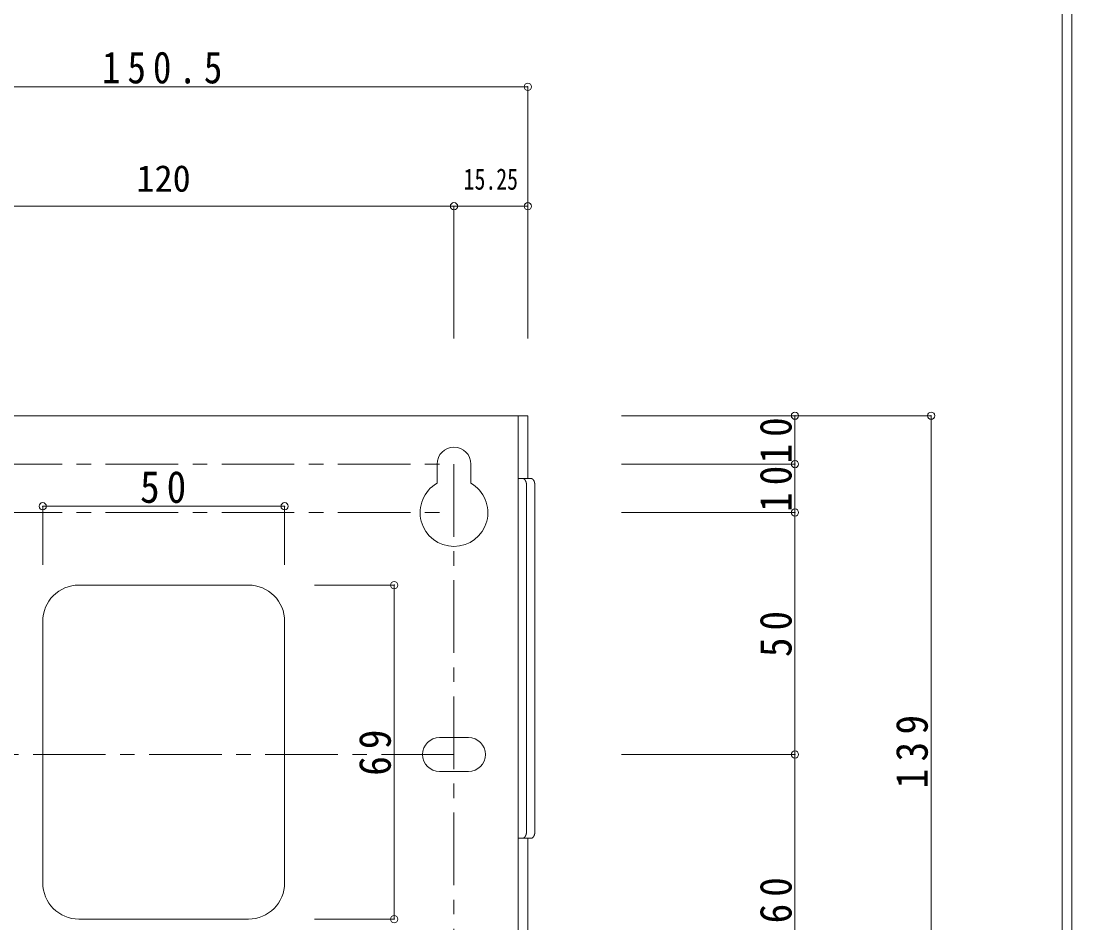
# Model space of a CAD drawing. Units: millimetres at full size, sheet at 1:3. Extents: x -729 to 357, y -331 to 304.
# Drawn here: x 137.6 to 354.8, y -195.2 to -8.8 of the extents above; entities that cross this region are included whole.
import ezdxf
from ezdxf.enums import TextEntityAlignment as Align

# ---------------------------------------------------------------- set-up
doc = ezdxf.new("R2010")
doc.units = ezdxf.units.MM
doc.header["$LTSCALE"] = 3
doc.header["$PDMODE"] = 32
doc.header["$PDSIZE"] = 1.5
doc.linetypes.add('CHAIN1', pattern=[8, 5, -1, 1, -1])
doc.layers.add('2-0', color=3, linetype='Continuous', lineweight=20)
doc.layers.add('F-0', color=7, linetype='Continuous', lineweight=9)
doc.styles.add('ＭＳ ゴシック', font='')
doc.styles.get('ＭＳ ゴシック').set_extended_font_data('MS Gothic')

msp = doc.modelspace()

# ---------------------------------------------------------------- linework, layer by layer
at = {"layer": '2-0', "color": 4, "lineweight": 5}
for p, q in [((91.874, -22.424), (242.374, -22.424)), ((242.374, -22.424), (242.374, -47.1)), ((107.124, -47.1), (227.124, -47.1)), ((227.124, -47.1), (227.124, -74.441)), ((227.124, -47.1), (242.374, -47.1)), ((242.374, -47.1), (242.374, -74.441)), ((325.731, -90.365), (261.772, -90.365)), ((297.592, -90.365), (261.772, -90.365)), ((297.592, -100.365), (297.592, -90.365)), ((325.731, -229.365), (325.731, -90.365)), ((297.592, -100.365), (261.772, -100.365)), ((297.592, -100.365), (261.772, -100.365)), ((297.592, -110.365), (297.592, -100.365)), ((142.124, -109.079), (142.124, -121.166)), ((142.124, -109.079), (192.124, -109.079)), ((192.124, -109.079), (192.124, -121.166)), ((297.592, -110.365), (261.772, -110.365)), ((297.592, -160.365), (297.592, -110.365)), ((214.76, -125.365), (198.313, -125.365)), ((214.76, -194.365), (214.76, -125.365)), ((297.592, -160.365), (261.772, -160.365)), ((297.592, -160.365), (261.772, -160.365)), ((297.592, -220.365), (297.592, -160.365)), ((214.76, -194.365), (198.313, -194.365))]:
    msp.add_line(p, q, dxfattribs=at)
at = {"layer": '2-0'}
for p, q in [((91.874, -90.365), (242.374, -90.365)), ((240.374, -229.365), (240.374, -90.365)), ((242.374, -90.365), (242.374, -103.365)), ((223.624, -100.365), (223.624, -104.302)), ((230.624, -104.302), (230.624, -100.365)), ((243.106, -103.365), (240.374, -103.365)), ((242.124, -176.142), (242.124, -104.865)), ((243.856, -176.142), (243.856, -104.865)), ((184.624, -125.365), (149.624, -125.365)), ((142.124, -132.865), (142.124, -186.865)), ((192.124, -186.865), (192.124, -132.865)), ((230.124, -156.865), (224.124, -156.865)), ((224.124, -163.865), (230.124, -163.865)), ((240.374, -177.642), (243.106, -177.642)), ((242.374, -207.165), (242.374, -177.642)), ((149.624, -194.365), (184.624, -194.365))]:
    msp.add_line(p, q, dxfattribs=at)
at = {"layer": '2-0', "color": 4, "linetype": 'CHAIN1', "lineweight": 5}
for p, q in [((107.124, -100.365), (227.124, -100.365)), ((227.124, -100.365), (227.124, -220.365)), ((107.124, -110.365), (227.124, -110.365)), ((227.124, -160.365), (107.124, -160.365))]:
    msp.add_line(p, q, dxfattribs=at)
at = {"layer": '2-0', "color": 7, "lineweight": 9}
msp.add_lwpolyline([(-168.159, 301.631), (352.841, 301.631), (352.841, -302.299)], dxfattribs=at)
at = {"layer": '2-0'}
for points in [[(241.52, -103.394), (241.514, -103.392), (241.506, -103.39), (241.5, -103.386), (241.494, -103.384), (241.486, -103.382), (241.48, -103.38), (241.472, -103.378), (241.466, -103.376), (241.458, -103.374), (241.452, -103.372), (241.444, -103.372), (241.438, -103.37), (241.43, -103.368), (241.424, -103.368), (241.416, -103.366), (241.41, -103.366), (241.402, -103.366), (241.396, -103.364), (241.388, -103.364), (241.382, -103.364), (241.374, -103.364)], [(241.746, -103.56), (241.74, -103.554), (241.736, -103.55), (241.73, -103.544), (241.726, -103.538), (241.722, -103.534), (241.716, -103.528), (241.712, -103.524), (241.706, -103.518), (241.702, -103.514), (241.696, -103.508), (241.69, -103.504), (241.686, -103.498), (241.68, -103.494), (241.674, -103.49), (241.67, -103.484), (241.664, -103.48), (241.658, -103.476), (241.652, -103.472), (241.646, -103.466), (241.64, -103.462), (241.634, -103.458), (241.628, -103.454), (241.622, -103.45), (241.616, -103.446), (241.61, -103.442), (241.604, -103.438), (241.598, -103.434), (241.592, -103.43), (241.586, -103.426), (241.58, -103.422), (241.574, -103.42), (241.566, -103.416), (241.56, -103.412), (241.554, -103.41), (241.548, -103.406), (241.54, -103.402), (241.534, -103.4), (241.528, -103.398), (241.52, -103.394)], [(241.898, -103.79), (241.894, -103.784), (241.89, -103.776), (241.888, -103.77), (241.884, -103.764), (241.88, -103.758), (241.878, -103.752), (241.874, -103.746), (241.87, -103.74), (241.866, -103.734), (241.864, -103.728), (241.86, -103.722), (241.856, -103.716), (241.852, -103.708), (241.848, -103.702), (241.846, -103.696), (241.842, -103.69), (241.838, -103.684), (241.834, -103.678), (241.83, -103.672), (241.826, -103.666), (241.822, -103.662), (241.818, -103.656), (241.814, -103.65), (241.81, -103.644), (241.806, -103.638), (241.802, -103.632), (241.798, -103.626), (241.794, -103.62), (241.79, -103.614), (241.786, -103.61), (241.78, -103.604), (241.776, -103.598), (241.772, -103.592), (241.768, -103.586), (241.764, -103.582), (241.758, -103.576), (241.754, -103.57), (241.75, -103.566), (241.746, -103.56)], [(242.004, -104.046), (242, -104.038), (241.998, -104.032), (241.996, -104.024), (241.994, -104.018), (241.992, -104.012), (241.99, -104.004), (241.988, -103.998), (241.984, -103.992), (241.982, -103.984), (241.98, -103.978), (241.978, -103.972), (241.974, -103.964), (241.972, -103.958), (241.97, -103.952), (241.968, -103.944), (241.964, -103.938), (241.962, -103.932), (241.96, -103.926), (241.956, -103.918), (241.954, -103.912), (241.952, -103.906), (241.948, -103.898), (241.946, -103.892), (241.944, -103.886), (241.94, -103.88), (241.938, -103.872), (241.934, -103.866), (241.932, -103.86), (241.928, -103.854), (241.926, -103.846), (241.922, -103.84), (241.92, -103.834), (241.916, -103.828), (241.914, -103.822), (241.91, -103.814), (241.908, -103.808), (241.904, -103.802), (241.9, -103.796), (241.898, -103.79)], [(242.072, -104.314), (242.07, -104.306), (242.07, -104.3), (242.068, -104.292), (242.066, -104.286), (242.064, -104.278), (242.064, -104.272), (242.062, -104.266), (242.06, -104.258), (242.058, -104.252), (242.058, -104.244), (242.056, -104.238), (242.054, -104.23), (242.052, -104.224), (242.05, -104.216), (242.05, -104.21), (242.048, -104.202), (242.046, -104.196), (242.044, -104.188), (242.042, -104.182), (242.04, -104.176), (242.038, -104.168), (242.038, -104.162), (242.036, -104.154), (242.034, -104.148), (242.032, -104.14), (242.03, -104.134), (242.028, -104.126), (242.026, -104.12), (242.024, -104.114), (242.022, -104.106), (242.02, -104.1), (242.018, -104.092), (242.016, -104.086), (242.014, -104.08), (242.012, -104.072), (242.01, -104.066), (242.008, -104.058), (242.006, -104.052), (242.004, -104.046)], [(243.106, -103.364), (243.114, -103.364), (243.12, -103.364), (243.128, -103.364), (243.134, -103.366), (243.142, -103.366), (243.148, -103.366), (243.156, -103.368), (243.162, -103.368), (243.17, -103.37), (243.176, -103.372), (243.184, -103.372), (243.19, -103.374), (243.198, -103.376), (243.204, -103.378), (243.212, -103.38), (243.218, -103.382), (243.226, -103.384), (243.232, -103.386), (243.24, -103.39), (243.246, -103.392), (243.252, -103.394), (243.26, -103.398), (243.266, -103.4), (243.272, -103.402), (243.28, -103.406), (243.286, -103.41), (243.292, -103.412), (243.298, -103.416), (243.306, -103.42), (243.312, -103.422), (243.318, -103.426), (243.324, -103.43), (243.33, -103.434), (243.336, -103.438), (243.342, -103.442), (243.348, -103.446), (243.356, -103.45), (243.36, -103.454), (243.366, -103.458)], [(243.366, -103.458), (243.372, -103.462), (243.378, -103.466), (243.384, -103.472), (243.39, -103.476), (243.396, -103.48), (243.402, -103.484), (243.406, -103.49), (243.412, -103.494), (243.418, -103.498), (243.422, -103.504), (243.428, -103.508), (243.434, -103.514), (243.438, -103.518), (243.444, -103.524), (243.448, -103.528), (243.454, -103.534), (243.458, -103.538), (243.462, -103.544), (243.468, -103.55), (243.472, -103.554), (243.478, -103.56), (243.482, -103.566), (243.486, -103.57), (243.49, -103.576), (243.496, -103.582), (243.5, -103.586), (243.504, -103.592), (243.508, -103.598), (243.512, -103.604), (243.518, -103.61), (243.522, -103.614), (243.526, -103.62), (243.53, -103.626), (243.534, -103.632), (243.538, -103.638), (243.542, -103.644), (243.546, -103.65), (243.55, -103.656), (243.554, -103.662)], [(243.554, -103.662), (243.558, -103.666), (243.562, -103.672), (243.566, -103.678), (243.57, -103.684), (243.574, -103.69), (243.578, -103.696), (243.58, -103.702), (243.584, -103.708), (243.588, -103.716), (243.592, -103.722), (243.596, -103.728), (243.598, -103.734), (243.602, -103.74), (243.606, -103.746), (243.61, -103.752), (243.612, -103.758), (243.616, -103.764), (243.62, -103.77), (243.622, -103.776), (243.626, -103.784), (243.63, -103.79), (243.632, -103.796), (243.636, -103.802), (243.64, -103.808), (243.642, -103.814), (243.646, -103.822), (243.648, -103.828), (243.652, -103.834), (243.654, -103.84), (243.658, -103.846), (243.66, -103.854), (243.664, -103.86), (243.666, -103.866), (243.67, -103.872), (243.672, -103.88), (243.676, -103.886), (243.678, -103.892), (243.68, -103.898), (243.684, -103.906)], [(243.684, -103.906), (243.686, -103.912), (243.688, -103.918), (243.692, -103.926), (243.694, -103.932), (243.696, -103.938), (243.7, -103.944), (243.702, -103.952), (243.704, -103.958), (243.706, -103.964), (243.71, -103.972), (243.712, -103.978), (243.714, -103.984), (243.716, -103.992), (243.72, -103.998), (243.722, -104.004), (243.724, -104.012), (243.726, -104.018), (243.728, -104.024), (243.73, -104.032), (243.732, -104.038), (243.736, -104.046), (243.738, -104.052), (243.74, -104.058), (243.742, -104.066), (243.744, -104.072), (243.746, -104.08), (243.748, -104.086), (243.75, -104.092), (243.752, -104.1), (243.754, -104.106), (243.756, -104.114), (243.758, -104.12), (243.76, -104.126), (243.762, -104.134), (243.764, -104.14), (243.766, -104.148), (243.768, -104.154), (243.77, -104.162), (243.77, -104.168)], [(243.77, -104.168), (243.772, -104.176), (243.774, -104.182), (243.776, -104.188), (243.778, -104.196), (243.78, -104.202), (243.782, -104.21), (243.782, -104.216), (243.784, -104.224), (243.786, -104.23), (243.788, -104.238), (243.79, -104.244), (243.79, -104.252), (243.792, -104.258), (243.794, -104.266), (243.796, -104.272), (243.796, -104.278), (243.798, -104.286), (243.8, -104.292), (243.802, -104.3), (243.802, -104.306), (243.804, -104.314), (243.806, -104.32), (243.806, -104.328), (243.808, -104.334), (243.81, -104.342), (243.81, -104.348), (243.812, -104.356), (243.814, -104.362), (243.814, -104.37), (243.816, -104.376), (243.816, -104.384), (243.818, -104.39), (243.82, -104.398), (243.82, -104.404), (243.822, -104.412), (243.822, -104.418), (243.824, -104.426), (243.824, -104.432), (243.826, -104.44)], [(242.112, -104.588), (242.11, -104.58), (242.11, -104.574), (242.11, -104.566), (242.108, -104.56), (242.108, -104.552), (242.108, -104.546), (242.106, -104.538), (242.106, -104.532), (242.104, -104.524), (242.104, -104.518), (242.104, -104.51), (242.102, -104.504), (242.102, -104.496), (242.1, -104.49), (242.1, -104.482), (242.098, -104.476), (242.098, -104.468), (242.096, -104.462), (242.096, -104.454), (242.094, -104.446), (242.094, -104.44), (242.092, -104.432), (242.092, -104.426), (242.09, -104.418), (242.09, -104.412), (242.088, -104.404), (242.088, -104.398), (242.086, -104.39), (242.084, -104.384), (242.084, -104.376), (242.082, -104.37), (242.082, -104.362), (242.08, -104.356), (242.078, -104.348), (242.078, -104.342), (242.076, -104.334), (242.074, -104.328), (242.074, -104.32), (242.072, -104.314)], [(242.124, -104.864), (242.124, -104.858), (242.124, -104.85), (242.124, -104.842), (242.124, -104.836), (242.124, -104.828), (242.124, -104.822), (242.124, -104.814), (242.124, -104.808), (242.124, -104.8), (242.124, -104.794), (242.124, -104.786), (242.124, -104.78), (242.122, -104.772), (242.122, -104.764), (242.122, -104.758), (242.122, -104.75), (242.122, -104.744), (242.122, -104.736), (242.122, -104.73), (242.12, -104.722), (242.12, -104.716), (242.12, -104.708), (242.12, -104.702), (242.12, -104.694), (242.12, -104.686), (242.118, -104.68), (242.118, -104.672), (242.118, -104.666), (242.118, -104.658), (242.116, -104.652), (242.116, -104.644), (242.116, -104.638), (242.116, -104.63), (242.114, -104.624), (242.114, -104.616), (242.114, -104.61), (242.112, -104.602), (242.112, -104.596), (242.112, -104.588)], [(243.826, -104.44), (243.826, -104.446), (243.828, -104.454), (243.828, -104.462), (243.83, -104.468), (243.83, -104.476), (243.832, -104.482), (243.832, -104.49), (243.834, -104.496), (243.834, -104.504), (243.836, -104.51), (243.836, -104.518), (243.836, -104.524), (243.838, -104.532), (243.838, -104.538), (243.84, -104.546), (243.84, -104.552), (243.84, -104.56), (243.842, -104.566), (243.842, -104.574), (243.842, -104.58), (243.844, -104.588), (243.844, -104.596), (243.844, -104.602), (243.846, -104.61), (243.846, -104.616), (243.846, -104.624), (243.848, -104.63), (243.848, -104.638), (243.848, -104.644), (243.848, -104.652), (243.85, -104.658), (243.85, -104.666), (243.85, -104.672), (243.85, -104.68), (243.852, -104.686), (243.852, -104.694), (243.852, -104.702), (243.852, -104.708), (243.852, -104.716)], [(243.852, -104.716), (243.852, -104.722), (243.854, -104.73), (243.854, -104.736), (243.854, -104.744), (243.854, -104.75), (243.854, -104.758), (243.854, -104.764), (243.854, -104.772), (243.856, -104.78), (243.856, -104.786), (243.856, -104.794), (243.856, -104.8), (243.856, -104.808), (243.856, -104.814), (243.856, -104.822), (243.856, -104.828), (243.856, -104.836), (243.856, -104.842), (243.856, -104.85), (243.856, -104.858), (243.856, -104.864)], [(241.52, -177.592), (241.514, -177.594), (241.508, -177.596), (241.5, -177.6), (241.494, -177.602), (241.486, -177.604), (241.48, -177.606), (241.472, -177.608), (241.466, -177.61), (241.458, -177.612), (241.452, -177.612), (241.444, -177.614), (241.438, -177.616), (241.43, -177.618), (241.424, -177.618), (241.416, -177.62), (241.41, -177.62), (241.402, -177.62), (241.396, -177.622), (241.388, -177.622), (241.382, -177.622), (241.374, -177.622)], [(241.746, -177.426), (241.74, -177.432), (241.736, -177.436), (241.73, -177.442), (241.726, -177.448), (241.722, -177.452), (241.716, -177.458), (241.712, -177.462), (241.706, -177.468), (241.702, -177.472), (241.696, -177.478), (241.69, -177.482), (241.686, -177.486), (241.68, -177.492), (241.674, -177.496), (241.67, -177.502), (241.664, -177.506), (241.658, -177.51), (241.652, -177.514), (241.646, -177.52), (241.64, -177.524), (241.634, -177.528), (241.628, -177.532), (241.624, -177.536), (241.616, -177.54), (241.61, -177.544), (241.604, -177.548), (241.598, -177.552), (241.592, -177.556), (241.586, -177.56), (241.58, -177.564), (241.574, -177.566), (241.566, -177.57), (241.56, -177.574), (241.554, -177.576), (241.548, -177.58), (241.54, -177.582), (241.534, -177.586), (241.528, -177.588), (241.52, -177.592)], [(241.898, -177.196), (241.894, -177.202), (241.89, -177.208), (241.888, -177.216), (241.884, -177.222), (241.88, -177.228), (241.878, -177.234), (241.874, -177.24), (241.87, -177.246), (241.866, -177.252), (241.864, -177.258), (241.86, -177.264), (241.856, -177.27), (241.852, -177.276), (241.848, -177.282), (241.846, -177.288), (241.842, -177.296), (241.838, -177.302), (241.834, -177.306), (241.83, -177.312), (241.826, -177.318), (241.822, -177.324), (241.818, -177.33), (241.814, -177.336), (241.81, -177.342), (241.806, -177.348), (241.802, -177.354), (241.798, -177.36), (241.794, -177.366), (241.79, -177.372), (241.786, -177.376), (241.78, -177.382), (241.776, -177.388), (241.772, -177.394), (241.768, -177.4), (241.764, -177.404), (241.758, -177.41), (241.754, -177.416), (241.75, -177.42), (241.746, -177.426)], [(242.004, -176.94), (242, -176.948), (241.998, -176.954), (241.996, -176.96), (241.994, -176.968), (241.992, -176.974), (241.99, -176.982), (241.988, -176.988), (241.984, -176.994), (241.982, -177.002), (241.98, -177.008), (241.978, -177.014), (241.974, -177.022), (241.972, -177.028), (241.97, -177.034), (241.968, -177.04), (241.964, -177.048), (241.962, -177.054), (241.96, -177.06), (241.956, -177.068), (241.954, -177.074), (241.952, -177.08), (241.948, -177.086), (241.946, -177.094), (241.944, -177.1), (241.94, -177.106), (241.938, -177.114), (241.934, -177.12), (241.932, -177.126), (241.928, -177.132), (241.926, -177.138), (241.922, -177.146), (241.92, -177.152), (241.916, -177.158), (241.914, -177.164), (241.91, -177.17), (241.908, -177.178), (241.904, -177.184), (241.9, -177.19), (241.898, -177.196)], [(242.072, -176.672), (242.07, -176.678), (242.07, -176.686), (242.068, -176.692), (242.066, -176.7), (242.064, -176.706), (242.064, -176.714), (242.062, -176.72), (242.06, -176.728), (242.058, -176.734), (242.058, -176.742), (242.056, -176.748), (242.054, -176.756), (242.052, -176.762), (242.05, -176.77), (242.05, -176.776), (242.048, -176.784), (242.046, -176.79), (242.044, -176.798), (242.042, -176.804), (242.04, -176.81), (242.038, -176.818), (242.038, -176.824), (242.036, -176.832), (242.034, -176.838), (242.032, -176.846), (242.03, -176.852), (242.028, -176.858), (242.026, -176.866), (242.024, -176.872), (242.022, -176.88), (242.02, -176.886), (242.018, -176.894), (242.016, -176.9), (242.014, -176.906), (242.012, -176.914), (242.01, -176.92), (242.008, -176.928), (242.006, -176.934), (242.004, -176.94)], [(242.112, -176.398), (242.11, -176.404), (242.11, -176.412), (242.11, -176.42), (242.108, -176.426), (242.108, -176.434), (242.108, -176.44), (242.106, -176.448), (242.106, -176.454), (242.104, -176.462), (242.104, -176.468), (242.104, -176.476), (242.102, -176.482), (242.102, -176.49), (242.1, -176.496), (242.1, -176.504), (242.098, -176.51), (242.098, -176.518), (242.096, -176.524), (242.096, -176.532), (242.094, -176.538), (242.094, -176.546), (242.092, -176.552), (242.092, -176.56), (242.09, -176.568), (242.09, -176.574), (242.088, -176.582), (242.088, -176.588), (242.086, -176.596), (242.084, -176.602), (242.084, -176.61), (242.082, -176.616), (242.082, -176.624), (242.08, -176.63), (242.078, -176.638), (242.078, -176.644), (242.076, -176.652), (242.074, -176.658), (242.074, -176.666), (242.072, -176.672)], [(242.124, -176.122), (242.124, -176.128), (242.124, -176.136), (242.124, -176.142), (242.124, -176.15), (242.124, -176.158), (242.124, -176.164), (242.124, -176.172), (242.124, -176.178), (242.124, -176.186), (242.124, -176.192), (242.124, -176.2), (242.124, -176.206), (242.122, -176.214), (242.122, -176.22), (242.122, -176.228), (242.122, -176.236), (242.122, -176.242), (242.122, -176.25), (242.122, -176.256), (242.12, -176.264), (242.12, -176.27), (242.12, -176.278), (242.12, -176.284), (242.12, -176.292), (242.12, -176.298), (242.118, -176.306), (242.118, -176.314), (242.118, -176.32), (242.118, -176.328), (242.116, -176.334), (242.116, -176.342), (242.116, -176.348), (242.116, -176.356), (242.114, -176.362), (242.114, -176.37), (242.114, -176.376), (242.112, -176.384), (242.112, -176.39), (242.112, -176.398)], [(243.252, -177.612), (243.246, -177.614), (243.24, -177.616), (243.232, -177.62), (243.226, -177.622), (243.218, -177.624), (243.212, -177.626), (243.204, -177.628), (243.198, -177.63), (243.19, -177.632), (243.184, -177.632), (243.176, -177.634), (243.17, -177.636), (243.162, -177.638), (243.156, -177.638), (243.148, -177.64), (243.142, -177.64), (243.134, -177.64), (243.128, -177.642), (243.12, -177.642), (243.114, -177.642), (243.106, -177.642)], [(243.478, -177.446), (243.472, -177.452), (243.468, -177.456), (243.462, -177.462), (243.458, -177.468), (243.454, -177.472), (243.448, -177.478), (243.444, -177.482), (243.438, -177.488), (243.434, -177.492), (243.428, -177.498), (243.422, -177.502), (243.418, -177.506), (243.412, -177.512), (243.406, -177.516), (243.402, -177.522), (243.396, -177.526), (243.39, -177.53), (243.384, -177.534), (243.378, -177.54), (243.372, -177.544), (243.366, -177.548), (243.36, -177.552), (243.356, -177.556), (243.348, -177.56), (243.342, -177.564), (243.336, -177.568), (243.33, -177.572), (243.324, -177.576), (243.318, -177.58), (243.312, -177.584), (243.306, -177.586), (243.298, -177.59), (243.292, -177.594), (243.286, -177.596), (243.28, -177.6), (243.272, -177.602), (243.266, -177.606), (243.26, -177.608), (243.252, -177.612)], [(243.63, -177.216), (243.626, -177.222), (243.622, -177.228), (243.62, -177.236), (243.616, -177.242), (243.612, -177.248), (243.61, -177.254), (243.606, -177.26), (243.602, -177.266), (243.598, -177.272), (243.596, -177.278), (243.592, -177.284), (243.588, -177.29), (243.584, -177.296), (243.58, -177.302), (243.578, -177.308), (243.574, -177.316), (243.57, -177.322), (243.566, -177.326), (243.562, -177.332), (243.558, -177.338), (243.554, -177.344), (243.55, -177.35), (243.546, -177.356), (243.542, -177.362), (243.538, -177.368), (243.534, -177.374), (243.53, -177.38), (243.526, -177.386), (243.522, -177.392), (243.518, -177.396), (243.512, -177.402), (243.508, -177.408), (243.504, -177.414), (243.5, -177.42), (243.496, -177.424), (243.49, -177.43), (243.486, -177.436), (243.482, -177.44), (243.478, -177.446)], [(243.736, -176.96), (243.732, -176.968), (243.73, -176.974), (243.728, -176.98), (243.726, -176.988), (243.724, -176.994), (243.722, -177.002), (243.72, -177.008), (243.716, -177.014), (243.714, -177.022), (243.712, -177.028), (243.71, -177.034), (243.706, -177.042), (243.704, -177.048), (243.702, -177.054), (243.7, -177.06), (243.696, -177.068), (243.694, -177.074), (243.692, -177.08), (243.688, -177.088), (243.686, -177.094), (243.684, -177.1), (243.68, -177.106), (243.678, -177.114), (243.676, -177.12), (243.672, -177.126), (243.67, -177.134), (243.666, -177.14), (243.664, -177.146), (243.66, -177.152), (243.658, -177.158), (243.654, -177.166), (243.652, -177.172), (243.648, -177.178), (243.646, -177.184), (243.642, -177.19), (243.64, -177.198), (243.636, -177.204), (243.632, -177.21), (243.63, -177.216)], [(243.804, -176.692), (243.802, -176.698), (243.802, -176.706), (243.8, -176.712), (243.798, -176.72), (243.796, -176.726), (243.796, -176.734), (243.794, -176.74), (243.792, -176.748), (243.79, -176.754), (243.79, -176.762), (243.788, -176.768), (243.786, -176.776), (243.784, -176.782), (243.782, -176.79), (243.782, -176.796), (243.78, -176.804), (243.778, -176.81), (243.776, -176.818), (243.774, -176.824), (243.772, -176.83), (243.77, -176.838), (243.77, -176.844), (243.768, -176.852), (243.766, -176.858), (243.764, -176.866), (243.762, -176.872), (243.76, -176.878), (243.758, -176.886), (243.756, -176.892), (243.754, -176.9), (243.752, -176.906), (243.75, -176.914), (243.748, -176.92), (243.746, -176.926), (243.744, -176.934), (243.742, -176.94), (243.74, -176.948), (243.738, -176.954), (243.736, -176.96)], [(243.844, -176.418), (243.842, -176.424), (243.842, -176.432), (243.842, -176.44), (243.84, -176.446), (243.84, -176.454), (243.84, -176.46), (243.838, -176.468), (243.838, -176.474), (243.836, -176.482), (243.836, -176.488), (243.836, -176.496), (243.834, -176.502), (243.834, -176.51), (243.832, -176.516), (243.832, -176.524), (243.83, -176.53), (243.83, -176.538), (243.828, -176.544), (243.828, -176.552), (243.826, -176.558), (243.826, -176.566), (243.824, -176.572), (243.824, -176.58), (243.822, -176.588), (243.822, -176.594), (243.82, -176.602), (243.82, -176.608), (243.818, -176.616), (243.816, -176.622), (243.816, -176.63), (243.814, -176.636), (243.814, -176.644), (243.812, -176.65), (243.81, -176.658), (243.81, -176.664), (243.808, -176.672), (243.806, -176.678), (243.806, -176.686), (243.804, -176.692)], [(243.856, -176.142), (243.856, -176.148), (243.856, -176.156), (243.856, -176.162), (243.856, -176.17), (243.856, -176.178), (243.856, -176.184), (243.856, -176.192), (243.856, -176.198), (243.856, -176.206), (243.856, -176.212), (243.856, -176.22), (243.856, -176.226), (243.854, -176.234), (243.854, -176.24), (243.854, -176.248), (243.854, -176.256), (243.854, -176.262), (243.854, -176.27), (243.854, -176.276), (243.852, -176.284), (243.852, -176.29), (243.852, -176.298), (243.852, -176.304), (243.852, -176.312), (243.852, -176.318), (243.85, -176.326), (243.85, -176.334), (243.85, -176.34), (243.85, -176.348), (243.848, -176.354), (243.848, -176.362), (243.848, -176.368), (243.848, -176.376), (243.846, -176.382), (243.846, -176.39), (243.846, -176.396), (243.844, -176.404), (243.844, -176.41), (243.844, -176.418)]]:
    msp.add_lwpolyline(points, dxfattribs=at)
for centre, radius, start, end in [((227.124, -100.365), 3.5, 0, 180), ((227.124, -110.365), 7, 120, 60), ((149.624, -132.865), 7.5, 90, 180), ((184.624, -132.865), 7.5, 0, 90), ((224.124, -160.365), 3.5, 90, 270), ((230.124, -160.365), 3.5, 270, 90), ((149.624, -186.865), 7.5, 180, 270), ((184.624, -186.865), 7.5, 270, 0)]:
    msp.add_arc(centre, radius, start, end, dxfattribs=at)
at = {"layer": '2-0', "color": 6}
for p in [(242.374, -22.424), (227.124, -47.1), (242.374, -47.1), (297.592, -90.365), (325.731, -90.365), (297.592, -100.365), (142.124, -109.079), (192.124, -109.079), (297.592, -110.365), (214.76, -125.365), (297.592, -160.365), (214.76, -194.365)]:
    msp.add_point(p, dxfattribs=at)
at = {"layer": 'F-0'}
msp.add_lwpolyline([(-729.172, 303.631), (354.841, 303.631), (354.841, -304.299)], dxfattribs=at)

# ---------------------------------------------------------------- texts
at = {"layer": '2-0', "color": 7, "style": 'ＭＳ ゴシック'}
msp.add_text('120', height=5.499, dxfattribs=at).set_placement((161.499, -45.75), align=Align.BOTTOM_LEFT)
at = {"layer": '2-0', "color": 7, "style": 'ＭＳ ゴシック', "width": 0.75}
msp.add_text('15.25', height=4.399, dxfattribs=at).set_placement((229.124, -45), align=Align.BOTTOM_LEFT)
at = {"layer": '2-0', "color": 7, "char_height": 6.598, "attachment_point": 7, "style": 'ＭＳ ゴシック'}
for s, insert in [('\\T1.38;\\W0.85;150.5', (154.374, -21.824)), ('\\T1.36;\\W0.9;50', (162.249, -108.479))]:
    msp.add_mtext(s, dxfattribs=dict(at, insert=insert))
at = {"layer": '2-0', "color": 7, "char_height": 6.598, "attachment_point": 7, "rotation": 90, "style": 'ＭＳ ゴシック'}
for s, insert in [('\\T1.36;\\W0.9;10', (296.992, -100.24)), ('\\T1.36;\\W0.9;10', (296.992, -110.24)), ('\\T1.36;\\W0.9;50', (296.992, -140.24)), ('\\T1.38;\\W0.9;139', (325.131, -167.365)), ('\\T1.36;\\W0.9;69', (214.16, -164.74)), ('\\T1.36;\\W0.9;60', (296.992, -195.24))]:
    msp.add_mtext(s, dxfattribs=dict(at, insert=insert))

doc.saveas('drawing.dxf')
